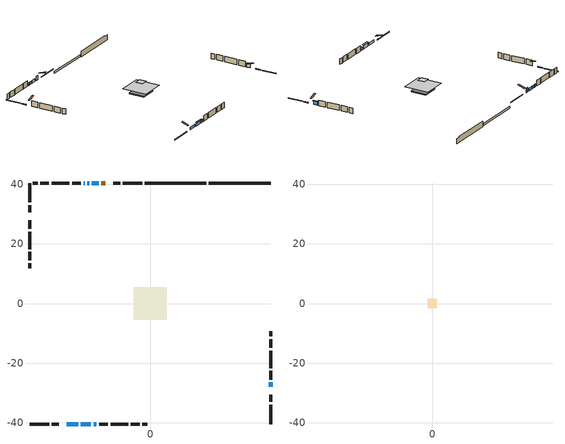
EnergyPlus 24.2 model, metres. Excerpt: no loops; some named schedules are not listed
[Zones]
conditioned space
 floor adiabatic (Floor2 construction): -3.52,-3.52 -3.52,3.52 3.52,3.52 3.52,-3.52 z1.25
 floor adiabatic (AdiabaticFloorConstruction): -5.48,-5.48 -5.48,5.48 5.48,5.48 5.48,-5.48 z1.25
 floor foundation (Slab1 construction): -3.48,-3.48 -3.48,3.48 3.48,3.48 3.48,-3.48 z-1.19
 floor foundation (Slab2 construction): -3.52,-3.52 -3.52,3.52 3.52,3.52 3.52,-3.52 z-0.85
 floor foundation (Slab3 construction): -2.25,-2.25 -2.25,2.25 2.25,2.25 2.25,-2.25 z0
 wall outside (RimJoist1 construction): -2.71,40.41 -9.21,40.41 / -40.41,-40.41 -33.92,-40.41 / -40.41,40.41 -40.41,33.92 / 40.41,-40.41 40.41,-33.92 z1.25:1.55
 wall outside (RimJoist2 construction): -10.14,40.41 -12.46,40.41 / -32.99,-40.41 -30.67,-40.41 / -40.41,32.99 -40.41,30.67 / 40.41,-32.99 40.41,-30.67 z1.25:1.55
 wall outside (AdiabaticWallConstruction 1): -15.12,40.41 -16.41,40.41 z1.25:3.28
 wall outside (AdiabaticWallConstruction): 40.41,-28 40.41,-26.48 / -23.24,-40.41 -19.88,-40.41 z1.25:2.77; -17.33,40.41 -19.54,40.41 / -20.47,40.41 -21.07,40.41 / -21.99,40.41 -22.38,40.41 / -28,-40.41 -24.16,-40.41 z1.25:2.47; -18.95,-40.41 -18.09,-40.41 z1.25:2.11
 wall outside (Wall1 construction): -23.3,40.41 -26.24,40.41 / -17.16,-40.41 -14.22,-40.41 / -40.41,28 -40.41,25.07 / 40.41,-25.55 40.41,-22.61 z1.25:3.69
 wall outside (Wall2 construction): -27.17,40.41 -33.07,40.41 / -13.29,-40.41 -7.39,-40.41 / -40.41,24.14 -40.41,18.23 / 40.41,-21.69 40.41,-15.78 z1.25:3.69
 wall outside (Wall3 construction): -34,40.41 -36.88,40.41 / -6.46,-40.41 -3.58,-40.41 / -40.41,17.31 -40.41,14.43 / 40.41,-14.85 40.41,-11.98 z1.25:3.69
 wall outside (Wall5 construction): -37.81,40.41 -39.49,40.41 / -2.66,-40.41 -0.98,-40.41 / -40.41,13.5 -40.41,11.82 / 40.41,-11.05 40.41,-9.37 z1.25:3.69
 wall foundation (FoundationWall1 construction): 19.69,40.41,-1.19 19.69,40.41,1.25 38.34,40.41,1.25 38.34,40.41,0.9 40.41,40.41,0.9 40.41,40.41,-1.19
 wall foundation (FoundationWall2 construction): 18.76,40.41 -1.78,40.41 z-0.85:0.06
 window (WindowConstruction 4): 40.41,-28 40.41,-26.48 z1.25:2.77
 window (WindowConstruction 3): -17.33,40.41 -19.54,40.41 z1.25:2.47
 window (WindowConstruction 6): -20.47,40.41 -21.06,40.41 z1.25:2.47
 window (WindowConstruction 5): -21.99,40.41 -22.37,40.41 z1.25:2.47
 window (WindowConstruction): -28,-40.41 -24.16,-40.41 z1.25:2.47
 window (WindowConstruction 1): -23.24,-40.41 -19.88,-40.41 z1.25:2.77
 window (WindowConstruction 2): -18.95,-40.41 -18.09,-40.41 z1.25:2.11
 door (Door): -15.12,40.41 -16.4,40.41 z1.25:3.28
 ceiling adiabatic (AdiabaticFloorConstruction): 5.48,-5.48 5.48,5.48 -5.48,5.48 -5.48,-5.48 z1.25
attic - vented
 floor to conditioned space (Floor1 construction Reversed): -1.58,-1.58 -1.58,1.58 1.58,1.58 1.58,-1.58 z3.69
 roof outside (Roof1 construction): -14.2,40.41,3.69 -14.2,37.33,4.72 -13.38,37.33,4.72 -13.38,40.41,3.69; -28.93,-40.41,3.69 -28.93,-37.33,4.72 -29.74,-37.33,4.72 -29.74,-40.41,3.69; -40.41,28.93,3.69 -37.33,28.93,4.72 -37.33,29.74,4.72 -40.41,29.74,3.69; 40.41,-28.93,3.69 37.33,-28.93,4.72 37.33,-29.74,4.72 40.41,-29.74,3.69
shading: 40.41,-26.24 40.41,-28.24 41.02,-28.24 41.02,-26.24 z3.01; -19.64,-40.41 -23.48,-40.41 -23.48,-41.02 -19.64,-41.02 z3.01; -17.85,-40.41 -19.19,-40.41 -19.19,-41.02 -17.85,-41.02 z2.35
[Building]
Building 1: Terrain=Suburbs
[Site:Location]
Windsor AP_ON: Latitude {deg}=42.28; Longitude {deg}=-82.96; Time Zone {hr}=-5; Elevation {m}=190; Keep Site Location Information=Yes
[Site:GroundTemperature:Shallow]
6.34957, 4.46684, 4.31606, 5.20952, 8.79623, 12.3662, 15.4612, 17.4219, 17.5884, 15.9938, 12.9777, 9.51722
[Site:WaterMainsTemperature]
Calculation Method=Schedule; Temperature Schedule=mains temperature schedule
[Material] Roughness=Rough; Thermal Absorptance=0.9
Name | Thickness {m} | Conductivity {W/m-K} | Density {kg/m3} | Specific Heat {J/kg-K} | Solar Absorptance | Visible Absorptance
asphalt or fiberglass shingles | 0.00635 | 0.162714 | 1121.4 | 1465.45 | 0.4 | 0.4
ceiling loosefill ins | 0.169333 | 0.0480833 | 16.02 | 1046.75 | 0.7 | 0.7
ceiling stud and cavity | 0.1397 | 0.369005 | 65.682 | 1177.47 | 0.7 | 0.7
concrete 4.0 in. | 0.1016 | 1.803125 | 2242.8 | 837.4 | 0.7 | 0.7
concrete 8.0 in. | 0.2032 | 1.803125 | 2242.8 | 837.4 | 0.7 | 0.7
door material | 0.04445 | 0.053851 | 512.64 | 1214.23 | 0.7 | 0.7
exterior vertical ins | 0.0469053 | 0.029427 | 32.04 | 1214.23 | 0.7 | 0.7
exterior vertical ins 1 | 0.00114014 | 0.029427 | 32.04 | 1214.23 | 0.7 | 0.7
floor covering | 0.0127 | 9.015625 | 54.468 | 1339.84 | 0.6 | 0.6
floor covering 1 | 0.0127 | 0.0433444 | 54.468 | 1339.84 | 0.6 | 0.6
floor rigid ins; wall rigid ins 1 | 0.512978 | 0.029427 | 32.04 | 1214.23 | 0.7 | 0.7
floor stud and cavity | 0.0889 | 0.338388 | 50.32683 | 1063.81 | 0.7 | 0.7
floor stud and cavity 1 | 0.1397 | 1.75129 | 37.0049 | 1207.88 | 0.7 | 0.7
furniture material conditioned space 1 | 0.1524 | 0.115458 | 640.8 | 1214.23 | 0.6 | 0.6
gypsum board | 0.0127 | 0.160291 | 801 | 837.4 | 0.6 | 0.6
gypsum board 1 | 0.0127 | 0.160291 | 801 | 837.4 | 0.7 | 0.7
osb sheathing 0.5 in. | 0.0127 | 0.115458 | 512.64 | 1214.23 | 0.7 | 0.7
osb sheathing 0.75 in. | 0.01905 | 0.115458 | 512.64 | 1214.23 | 0.7 | 0.7
osb sheathing 2.0 in. | 0.0508 | 0.115458 | 512.64 | 1214.23 | 0.7 | 0.7
rim joist rigid ins; wall rigid ins | 0.051816 | 0.029427 | 32.04 | 1214.23 | 0.7 | 0.7
rim joist stud and cavity | 0.0508 | 0.028891 | 125.044 | 1163.47 | 0.6 | 0.6
rim joist stud and cavity 1 | 0.0508 | 0.24747 | 125.044 | 1163.47 | 0.6 | 0.6
wall stud and cavity | 0.1397 | 0.0955885 | 139.0536 | 1170.24 | 0.7 | 0.7
wall stud and cavity 1 | 0.1397 | 0.0757768 | 139.0536 | 1170.24 | 0.7 | 0.7
wall stud and cavity 2 | 0.1397 | 0.086614 | 139.0536 | 1170.24 | 0.7 | 0.7
wall stud and cavity 3 | 0.1397 | 0.260183 | 139.0536 | 1170.24 | 0.7 | 0.7
wall stud and cavity 4 | 0.0889 | 0.380278 | 52.3479 | 1209.89 | 0.7 | 0.7
wall stud and cavity 5 | 0.0889 | 0.391764 | 83.0341 | 1211.67 | 0.7 | 0.7
wood siding | 0.0254 | 0.102417 | 544.68 | 1172.36 | 0.4 | 0.4
wood siding 1; wood siding 2; wood siding 3 | 0.0254 | 0.102417 | 544.68 | 1172.36 | 0.7 | 0.7
[WindowMaterial:SimpleGlazingSystem]
Name | U-Factor {W/m2-K} | Solar Heat Gain Coefficient
WindowMaterial | 2.804932 | 0.59
WindowMaterial 1 | 2.87364 | 0.54
WindowMaterial 2 | 2.95937 | 0.46
WindowMaterial 3 | 2.890102 | 0.52
WindowMaterial 4 | 2.83219 | 0.61
WindowMaterial 5 | 2.4563 | 0.55
WindowMaterial 6 | 3.00764 | 0.38
[Construction]
AdiabaticFloorConstruction: floor stud and cavity 1, floor rigid ins, osb sheathing 0.75 in., floor covering 1
AdiabaticWallConstruction: wood siding 2, wall rigid ins 1, wall stud and cavity 4, gypsum board
AdiabaticWallConstruction 1: wood siding 3, wall rigid ins 1, wall stud and cavity 4, gypsum board
Door: door material
Floor1 construction Reversed: gypsum board, ceiling stud and cavity, ceiling loosefill ins
Floor2 construction: floor stud and cavity, floor covering
FoundationWall1 construction; FoundationWall2 construction: concrete 8.0 in., gypsum board 1
furniture construction conditioned space 1: furniture material conditioned space 1
PartitionWallConstruction: gypsum board, wall stud and cavity 5, gypsum board
RimJoist1 construction: wood siding 1, osb sheathing 2.0 in., rim joist stud and cavity
RimJoist2 construction: wood siding 1, rim joist rigid ins, osb sheathing 2.0 in., rim joist stud and cavity 1
Roof1 construction: asphalt or fiberglass shingles
Slab1 construction; Slab2 construction; Slab3 construction: concrete 4.0 in.
Wall1 construction: wood siding, osb sheathing 0.5 in., wall stud and cavity, gypsum board
Wall2 construction: wood siding, osb sheathing 0.5 in., wall stud and cavity 1, gypsum board
Wall3 construction: wood siding, osb sheathing 0.5 in., wall stud and cavity 2, gypsum board
Wall5 construction: wood siding, wall rigid ins, osb sheathing 0.5 in., wall stud and cavity 3, gypsum board
WindowConstruction: WindowMaterial
WindowConstruction 1: WindowMaterial 1
WindowConstruction 2: WindowMaterial 2
WindowConstruction 3: WindowMaterial 3
WindowConstruction 4: WindowMaterial 4
WindowConstruction 5: WindowMaterial 5
WindowConstruction 6: WindowMaterial 6
[Zone] Multiplier=1; Part of Total Floor Area=Yes
Name | Volume {m3}
attic - vented | 1.66667
conditioned space | 485.9
[Space]
Name | Zone | Volume {m3}
attic - vented 1 | attic - vented | 1.66667
conditioned space 1 | conditioned space | 485.9
[ZoneInfiltration:EffectiveLeakageArea]
infil attic - vented 1: Zone or Space=attic - vented 1; Schedule=Always On Discrete; Effective Air Leakage Area {cm2}=444.444; Stack Coefficient=7.13943e-05; Wind Coefficient=5.70889e-06
[ZoneMixing]
whole house fan mix: Zone or Space=attic - vented; Schedule=Always On Continuous; Design Flow Rate Calculation Method=Flow/Zone; Design Flow Rate {m3/s}=0; Source Zone or Space=conditioned space
[SurfaceProperty:ExposedFoundationPerimeter] Exposed Perimeter Calculation Method=TotalExposedPerimeter
Name | Total Exposed Perimeter {m}
Slab1 | 20.726
Slab2 | 20.544
Slab3 | 12.802
[InternalMass] Zone or ZoneList=conditioned space; Space or SpaceList=conditioned space 1
Name | Construction | Surface Area {m2}
furniture mass conditioned space 1 | furniture construction conditioned space 1 | 115.212
partition wall mass | PartitionWallConstruction | 238.48
[Lights]
interior lighting: Zone or ZoneList or Space or SpaceList=conditioned space 1; Schedule=interior lighting schedule; Design Level Calculation Method=LightingLevel; Lighting Level {W}=343.2; Return Air Fraction=0; Fraction Radiant=0.6; Fraction Visible=0.2; Fraction Replaceable=1
[People]
occupants: Zone or ZoneList or Space or SpaceList=conditioned space 1; Number of People Schedule=occupants schedule; Number of People Calculation Method=People; Number of People=3; Fraction Radiant=0.314171; Sensible Heat Fraction=0.56303; Activity Level Schedule=occupants activity schedule; Carbon Dioxide Generation Rate {m3/s-W}=0; Enable ASHRAE 55 Comfort Warnings=No; Mean Radiant Temperature Calculation Type=EnclosureAveraged
[ElectricEquipment] Zone or ZoneList or Space or SpaceList=conditioned space 1; Design Level Calculation Method=EquipmentLevel
Name | Schedule | Design Level {W} | Fraction Latent | Fraction Radiant | Fraction Lost
clothes dryer | clothes dryer schedule | 140.772 | 0.015 | 0.081 | 0.85
clothes washer | clothes washer schedule | 32.1985 | 0.03 | 0.162 | 0.7
cooking range | cooking range schedule | 215.147 | 0.08 | 0.432 | 0.2
dishwasher | dishwasher schedule | 66.8632 | 0.3 | 0.18 | 0.4
fridge | fridge schedule | 72.9452 | 0 | 0.6 | 0
mech vent house fan | mech vent house fan schedule | 0 | 0 | 0 | 1
mech vent house fan cfis | mech vent house fan cfis schedule | 0 | 0 | 0 | 0
misc plug loads | misc plug loads schedule | 494.7 | 0.045 | 0.513 | 0.1
whole house fan | Always On Discrete | 0 | 0 | 0 | 1
[OtherEquipment] Zone or ZoneList or Space or SpaceList=conditioned space 1; Design Level Calculation Method=EquipmentLevel
Name | Fuel Type | Schedule | Design Level {W} | Fraction Latent | Fraction Radiant | Fraction Lost
clothes dryer 1 | Electricity | clothes dryer schedule | 0 | 0.015 | 0.081 | 0.85
cooking range 1 | Electricity | cooking range schedule | 0 | 0.08 | 0.432 | 0.2
general water use latent | None | general water use schedule | 62.594 | 1 | 0 | 0
general water use sensible | None | general water use schedule | -61.6891 | 0 | 0.6 | 0
mech vent house fan latent load | None | Always On Discrete | 0 | 1 | 0 | 0
mech vent house fan sensible load | None | Always On Discrete | 0 | 0 | 0 | 0
water heater energy adjustment1 | NaturalGas | Always On Discrete | 0.01 | 0 | 0 | 1
[ZoneInfiltration:DesignFlowRate] Zone or ZoneList or Space or SpaceList=conditioned space 1; Schedule=Always On Discrete; Design Flow Rate Calculation Method=Flow/Zone; Design Flow Rate {m3/s}=0
infil flow; natural vent flow; whole house fan flow
[AvailabilityManager:Scheduled]
central ac and furnace airloop Availability Manager: Schedule=Always On Discrete
[Foundation:Kiva] Initial Indoor Air Temperature {C}=18; Wall Depth Below Slab {m}=0.2032
Name | Wall Height Above Grade {m} | Custom Block Material Name 1 | Custom Block Depth 1 {m} | Custom Block X Position 1 {m} | Custom Block Z Position 1 {m}
Foundation Kiva 1 | 1.24998 | exterior vertical ins | 2.43998 | 0.2159 | 0
Foundation Kiva 2 | 0.0600151 | exterior vertical ins 1 | 0.910011 | 0.2159 | 0
Foundation Kiva 3 | 0.1016
[Foundation:Kiva:Settings]
Soil Conductivity {W/m-K}=0.849921; Soil Density {kg/m3}=1842.3; Soil Specific Heat {J/kg-K}=418.7; Ground Solar Absorptivity=0.9; Ground Thermal Absorptivity=0.9; Ground Surface Roughness {m}=0.03; Far-Field Width {m}=40; Deep-Ground Boundary Condition=ZeroFlux; Deep-Ground Depth {m}=40; Minimum Cell Dimension {m}=0.2; Maximum Cell Growth Coefficient=3; Simulation Timestep=Timestep
[Exterior:Lights]
exterior lighting: Schedule=exterior lighting schedule; Design Level {W}=75.6
[EnergyManagementSystem:GlobalVariable]
central_ac_and_furnace_airloop_Fan_RTF
infil_program_Qfan
infil_program_Qinf
natural_vent_program_Qnv
natural_vent_program_Qwhf
[EnergyManagementSystem:Sensor]
Name | Output:Variable or Output:Meter Index Key | Output:Variable or Output:Meter
airflow_gain | infil flow | Infiltration Sensible Heat Gain Energy
airflow_gain_1 | natural vent flow | Infiltration Sensible Heat Gain Energy
airflow_gain_2 | whole house fan flow | Infiltration Sensible Heat Gain Energy
airflow_loss | infil flow | Infiltration Sensible Heat Loss Energy
airflow_loss_1 | natural vent flow | Infiltration Sensible Heat Loss Energy
airflow_loss_2 | whole house fan flow | Infiltration Sensible Heat Loss Energy
clg_load_cond |  | Cooling:EnergyTransfer:Zone:CONDITIONED SPACE
clg_sp_s; clg_sp_s_1 | cooling setpoint | Schedule Value
clothes_dryer_exhaust_0_sch_s | clothes dryer exhaust 0 schedule | Schedule Value
cool_season | cooling season schedule | Schedule Value
htg_load_cond |  | Heating:EnergyTransfer:Zone:CONDITIONED SPACE
htg_sp_s; htg_sp_s_1 | heating setpoint | Schedule Value
ig_ee_conv | clothes dryer | Electric Equipment Convective Heating Energy
ig_ee_conv_2 | cooking range | Electric Equipment Convective Heating Energy
ig_ee_conv_4 | fridge | Electric Equipment Convective Heating Energy
ig_ee_conv_5 | misc plug loads | Electric Equipment Convective Heating Energy
ig_ee_conv_6 | whole house fan | Electric Equipment Convective Heating Energy
ig_ee_rad | clothes dryer | Electric Equipment Radiant Heating Energy
ig_ee_rad_2 | cooking range | Electric Equipment Radiant Heating Energy
ig_ee_rad_4 | fridge | Electric Equipment Radiant Heating Energy
ig_ee_rad_5 | misc plug loads | Electric Equipment Radiant Heating Energy
ig_ee_rad_6 | whole house fan | Electric Equipment Radiant Heating Energy
ig_lgt_conv | interior lighting | Lights Convective Heating Energy
ig_lgt_rad | interior lighting | Lights Radiant Heating Energy
ig_lgt_vis | interior lighting | Lights Visible Radiation Heating Energy
ig_oe_conv | clothes dryer 1 | Other Equipment Convective Heating Energy
ig_oe_conv_1 | cooking range 1 | Other Equipment Convective Heating Energy
ig_oe_conv_2 | general water use latent | Other Equipment Convective Heating Energy
ig_oe_conv_3 | general water use sensible | Other Equipment Convective Heating Energy
ig_oe_conv_4 | water heater energy adjustment1 | Other Equipment Convective Heating Energy
ig_oe_rad | clothes dryer 1 | Other Equipment Radiant Heating Energy
ig_oe_rad_1 | cooking range 1 | Other Equipment Radiant Heating Energy
ig_oe_rad_2 | general water use latent | Other Equipment Radiant Heating Energy
ig_oe_rad_3 | general water use sensible | Other Equipment Radiant Heating Energy
ig_oe_rad_4 | water heater energy adjustment1 | Other Equipment Radiant Heating Energy
ig_ppl_conv | occupants | People Convective Heating Energy
ig_ppl_rad | occupants | People Radiant Heating Energy
im_conv | furniture mass conditioned space 1 | Surface Inside Face Convection Heat Gain Energy
im_conv_1 | partition wall mass | Surface Inside Face Convection Heat Gain Energy
im_ig | furniture mass conditioned space 1 | Surface Inside Face Internal Gains Radiation Heat Gain Energy
im_ig_1 | partition wall mass | Surface Inside Face Internal Gains Radiation Heat Gain Energy
im_lgt | furniture mass conditioned space 1 | Surface Inside Face Lights Radiation Heat Gain Energy
im_lgt_1 | partition wall mass | Surface Inside Face Lights Radiation Heat Gain Energy
im_sol | furniture mass conditioned space 1 | Surface Inside Face Solar Radiation Heat Gain Energy
im_sol_1 | partition wall mass | Surface Inside Face Solar Radiation Heat Gain Energy
im_surf | furniture mass conditioned space 1 | Surface Inside Face Net Surface Thermal Radiation Heat Gain Energy
im_surf_1 | partition wall mass | Surface Inside Face Net Surface Thermal Radiation Heat Gain Energy
mv_conv | mech vent house fan | Electric Equipment Convective Heating Energy
mv_conv_1 | mech vent house fan cfis | Electric Equipment Convective Heating Energy
mv_conv_2 | mech vent house fan latent load | Other Equipment Convective Heating Energy
mv_conv_3 | mech vent house fan sensible load | Other Equipment Convective Heating Energy
mv_rad | mech vent house fan | Electric Equipment Radiant Heating Energy
mv_rad_1 | mech vent house fan cfis | Electric Equipment Radiant Heating Energy
mv_rad_2 | mech vent house fan latent load | Other Equipment Radiant Heating Energy
mv_rad_3 | mech vent house fan sensible load | Other Equipment Radiant Heating Energy
natural_vent_s | natural vent schedule | Schedule Value
out_pb_s |  | Site Outdoor Air Barometric Pressure
out_wt_s |  | Site Outdoor Air Humidity Ratio
site_vw_s |  | Site Wind Speed
ss_back_out | Window1 | Surface Window Shortwave from Zone Back Out Window Heat Transfer Rate
ss_back_out_1 | Window10 | Surface Window Shortwave from Zone Back Out Window Heat Transfer Rate
ss_back_out_2 | Window12 | Surface Window Shortwave from Zone Back Out Window Heat Transfer Rate
ss_back_out_3 | Window3 | Surface Window Shortwave from Zone Back Out Window Heat Transfer Rate
ss_back_out_4 | Window4 | Surface Window Shortwave from Zone Back Out Window Heat Transfer Rate
ss_back_out_5 | Window6 | Surface Window Shortwave from Zone Back Out Window Heat Transfer Rate
ss_back_out_6 | Window9 | Surface Window Shortwave from Zone Back Out Window Heat Transfer Rate
ss_conv | Door1 | Surface Inside Face Convection Heat Gain Energy
ss_conv_1 | Window1 | Surface Inside Face Convection Heat Gain Energy
ss_conv_2 | Window10 | Surface Inside Face Convection Heat Gain Energy
ss_conv_3 | Window12 | Surface Inside Face Convection Heat Gain Energy
ss_conv_4 | Window3 | Surface Inside Face Convection Heat Gain Energy
ss_conv_5 | Window4 | Surface Inside Face Convection Heat Gain Energy
ss_conv_6 | Window6 | Surface Inside Face Convection Heat Gain Energy
ss_conv_7 | Window9 | Surface Inside Face Convection Heat Gain Energy
ss_ig | Door1 | Surface Inside Face Internal Gains Radiation Heat Gain Energy
ss_ig_1 | Window1 | Surface Inside Face Internal Gains Radiation Heat Gain Energy
ss_ig_2 | Window10 | Surface Inside Face Internal Gains Radiation Heat Gain Energy
ss_ig_3 | Window12 | Surface Inside Face Internal Gains Radiation Heat Gain Energy
ss_ig_4 | Window3 | Surface Inside Face Internal Gains Radiation Heat Gain Energy
ss_ig_5 | Window4 | Surface Inside Face Internal Gains Radiation Heat Gain Energy
ss_ig_6 | Window6 | Surface Inside Face Internal Gains Radiation Heat Gain Energy
ss_ig_7 | Window9 | Surface Inside Face Internal Gains Radiation Heat Gain Energy
ss_lgt | Door1 | Surface Inside Face Lights Radiation Heat Gain Energy
ss_sol | Door1 | Surface Inside Face Solar Radiation Heat Gain Energy
ss_surf | Door1 | Surface Inside Face Net Surface Thermal Radiation Heat Gain Energy
ss_surf_1 | Window1 | Surface Inside Face Net Surface Thermal Radiation Heat Gain Energy
ss_surf_2 | Window10 | Surface Inside Face Net Surface Thermal Radiation Heat Gain Energy
ss_surf_3 | Window12 | Surface Inside Face Net Surface Thermal Radiation Heat Gain Energy
ss_surf_4 | Window3 | Surface Inside Face Net Surface Thermal Radiation Heat Gain Energy
ss_surf_5 | Window4 | Surface Inside Face Net Surface Thermal Radiation Heat Gain Energy
ss_surf_6 | Window6 | Surface Inside Face Net Surface Thermal Radiation Heat Gain Energy
ss_surf_7 | Window9 | Surface Inside Face Net Surface Thermal Radiation Heat Gain Energy
ss_trans_in | Window1 | Surface Window Transmitted Solar Radiation Rate
ss_trans_in_1 | Window10 | Surface Window Transmitted Solar Radiation Rate
ss_trans_in_2 | Window12 | Surface Window Transmitted Solar Radiation Rate
ss_trans_in_3 | Window3 | Surface Window Transmitted Solar Radiation Rate
ss_trans_in_4 | Window4 | Surface Window Transmitted Solar Radiation Rate
ss_trans_in_5 | Window6 | Surface Window Transmitted Solar Radiation Rate
ss_trans_in_6 | Window9 | Surface Window Transmitted Solar Radiation Rate
ss_trans_out | Window1 | Surface Inside Face Initial Transmitted Diffuse Transmitted Out Window Solar Radiation Rate
ss_trans_out_1 | Window10 | Surface Inside Face Initial Transmitted Diffuse Transmitted Out Window Solar Radiation Rate
ss_trans_out_2 | Window12 | Surface Inside Face Initial Transmitted Diffuse Transmitted Out Window Solar Radiation Rate
ss_trans_out_3 | Window3 | Surface Inside Face Initial Transmitted Diffuse Transmitted Out Window Solar Radiation Rate
ss_trans_out_4 | Window4 | Surface Inside Face Initial Transmitted Diffuse Transmitted Out Window Solar Radiation Rate
ss_trans_out_5 | Window6 | Surface Inside Face Initial Transmitted Diffuse Transmitted Out Window Solar Radiation Rate
ss_trans_out_6 | Window9 | Surface Inside Face Initial Transmitted Diffuse Transmitted Out Window Solar Radiation Rate
s_conv | Floor1 | Surface Inside Face Convection Heat Gain Energy
s_conv_1 | Floor2 | Surface Inside Face Convection Heat Gain Energy
s_conv_10 | RimJoist2:0 | Surface Inside Face Convection Heat Gain Energy
s_conv_11 | RimJoist2:180 | Surface Inside Face Convection Heat Gain Energy
s_conv_12 | RimJoist2:270 | Surface Inside Face Convection Heat Gain Energy
s_conv_13 | RimJoist2:90 | Surface Inside Face Convection Heat Gain Energy
s_conv_14 | Slab1 | Surface Inside Face Convection Heat Gain Energy
s_conv_15 | Slab2 | Surface Inside Face Convection Heat Gain Energy
s_conv_16 | Slab3 | Surface Inside Face Convection Heat Gain Energy
s_conv_17 | Wall1:0 | Surface Inside Face Convection Heat Gain Energy
s_conv_18 | Wall1:180 | Surface Inside Face Convection Heat Gain Energy
s_conv_19 | Wall1:270 | Surface Inside Face Convection Heat Gain Energy
s_conv_2 | FoundationWall1 | Surface Inside Face Convection Heat Gain Energy
s_conv_20 | Wall1:90 | Surface Inside Face Convection Heat Gain Energy
s_conv_21 | Wall2:0 | Surface Inside Face Convection Heat Gain Energy
s_conv_22 | Wall2:180 | Surface Inside Face Convection Heat Gain Energy
s_conv_23 | Wall2:270 | Surface Inside Face Convection Heat Gain Energy
s_conv_24 | Wall2:90 | Surface Inside Face Convection Heat Gain Energy
s_conv_25 | Wall3:0 | Surface Inside Face Convection Heat Gain Energy
s_conv_26 | Wall3:180 | Surface Inside Face Convection Heat Gain Energy
s_conv_27 | Wall3:270 | Surface Inside Face Convection Heat Gain Energy
s_conv_28 | Wall3:90 | Surface Inside Face Convection Heat Gain Energy
s_conv_29 | Wall5:0 | Surface Inside Face Convection Heat Gain Energy
s_conv_3 | FoundationWall2 | Surface Inside Face Convection Heat Gain Energy
s_conv_30 | Wall5:180 | Surface Inside Face Convection Heat Gain Energy
s_conv_31 | Wall5:270 | Surface Inside Face Convection Heat Gain Energy
s_conv_32 | Wall5:90 | Surface Inside Face Convection Heat Gain Energy
s_conv_4 | inferred conditioned ceiling | Surface Inside Face Convection Heat Gain Energy
s_conv_5 | inferred conditioned floor | Surface Inside Face Convection Heat Gain Energy
s_conv_6 | RimJoist1:0 | Surface Inside Face Convection Heat Gain Energy
s_conv_7 | RimJoist1:180 | Surface Inside Face Convection Heat Gain Energy
s_conv_8 | RimJoist1:270 | Surface Inside Face Convection Heat Gain Energy
s_conv_9 | RimJoist1:90 | Surface Inside Face Convection Heat Gain Energy
s_ig | Floor1 | Surface Inside Face Internal Gains Radiation Heat Gain Energy
s_ig_1 | Floor2 | Surface Inside Face Internal Gains Radiation Heat Gain Energy
s_ig_10 | RimJoist2:0 | Surface Inside Face Internal Gains Radiation Heat Gain Energy
s_ig_11 | RimJoist2:180 | Surface Inside Face Internal Gains Radiation Heat Gain Energy
s_ig_12 | RimJoist2:270 | Surface Inside Face Internal Gains Radiation Heat Gain Energy
s_ig_13 | RimJoist2:90 | Surface Inside Face Internal Gains Radiation Heat Gain Energy
s_ig_14 | Slab1 | Surface Inside Face Internal Gains Radiation Heat Gain Energy
s_ig_15 | Slab2 | Surface Inside Face Internal Gains Radiation Heat Gain Energy
s_ig_16 | Slab3 | Surface Inside Face Internal Gains Radiation Heat Gain Energy
s_ig_17 | Wall1:0 | Surface Inside Face Internal Gains Radiation Heat Gain Energy
s_ig_18 | Wall1:180 | Surface Inside Face Internal Gains Radiation Heat Gain Energy
s_ig_19 | Wall1:270 | Surface Inside Face Internal Gains Radiation Heat Gain Energy
s_ig_2 | FoundationWall1 | Surface Inside Face Internal Gains Radiation Heat Gain Energy
s_ig_20 | Wall1:90 | Surface Inside Face Internal Gains Radiation Heat Gain Energy
s_ig_21 | Wall2:0 | Surface Inside Face Internal Gains Radiation Heat Gain Energy
s_ig_22 | Wall2:180 | Surface Inside Face Internal Gains Radiation Heat Gain Energy
s_ig_23 | Wall2:270 | Surface Inside Face Internal Gains Radiation Heat Gain Energy
s_ig_24 | Wall2:90 | Surface Inside Face Internal Gains Radiation Heat Gain Energy
s_ig_25 | Wall3:0 | Surface Inside Face Internal Gains Radiation Heat Gain Energy
s_ig_26 | Wall3:180 | Surface Inside Face Internal Gains Radiation Heat Gain Energy
